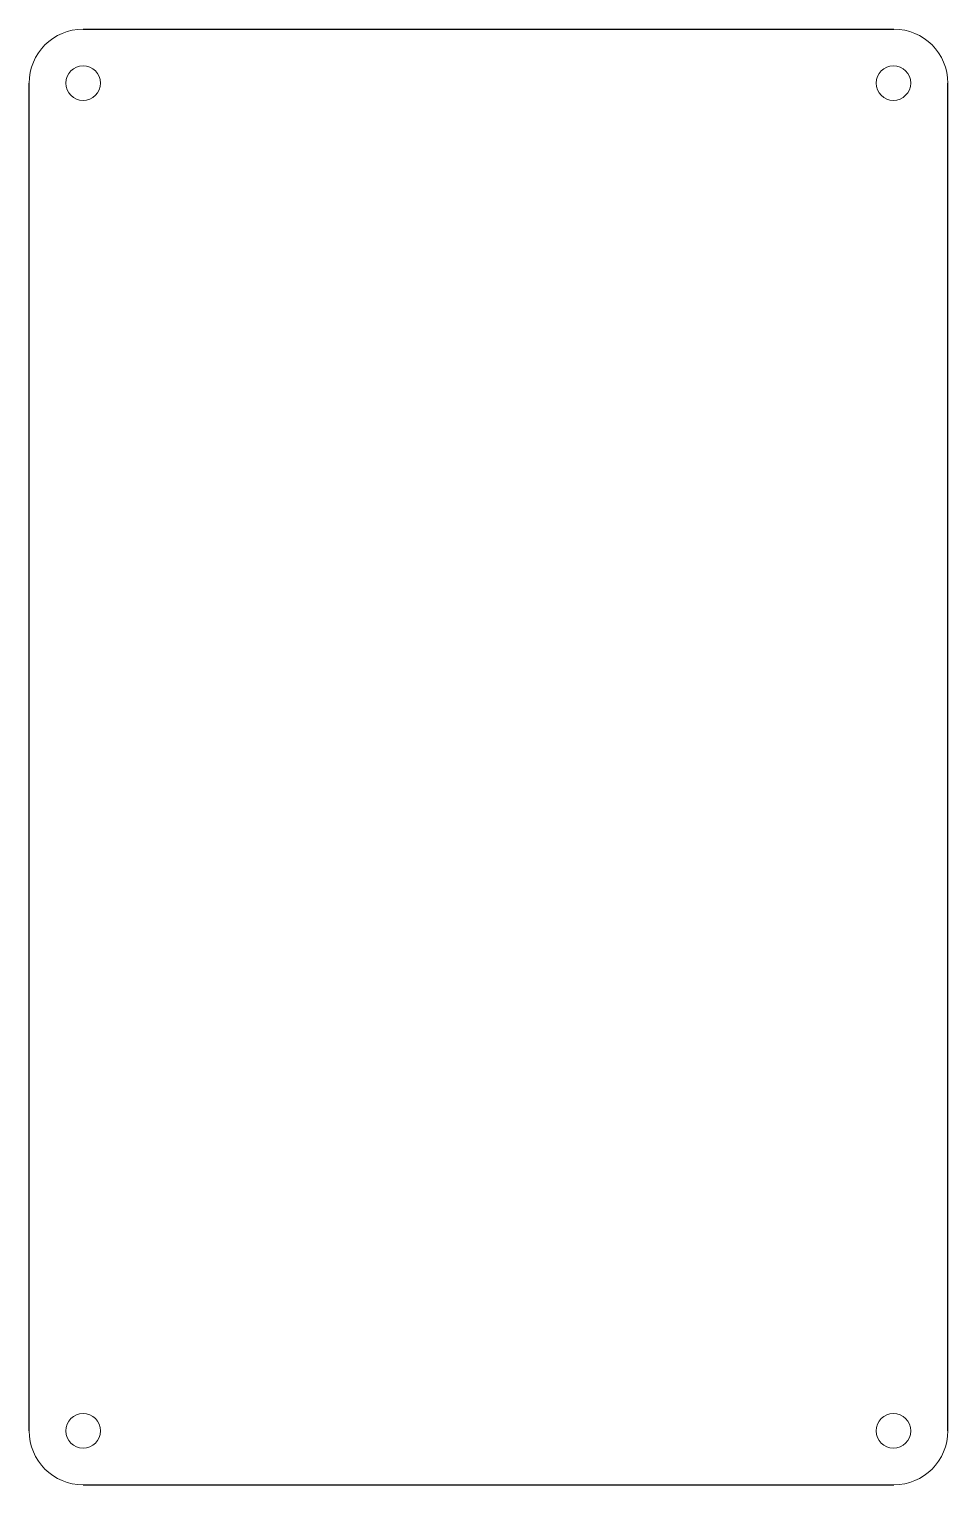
# Model space of a CAD drawing. Header units: millimetres. Extents: x 0 to 54, y -85.6 to 0.
import ezdxf

# ---------------------------------------------------------------- set-up
doc = ezdxf.new("R2010")
doc.units = ezdxf.units.MM
doc.layers.add('BoardOutLine', color=6, linetype='Continuous', true_color=0xff00ff)
doc.layers.add('Multi-Layer', color=9, linetype='Continuous', true_color=0xc0c0c0)

msp = doc.modelspace()

# ---------------------------------------------------------------- linework, layer by layer
at = {"color": 7, "true_color": 0xffffff}
msp.add_line((3.18, 0), (50.82, 0), dxfattribs=at)
for p, q in [((0, -82.42), (0, -3.18)), ((54, -82.42), (54, -3.18)), ((3.18, -85.6), (50.82, -85.6))]:
    msp.add_line(p, q)
at = {"layer": 'BoardOutLine', "color": 7, "lineweight": 5, "true_color": 0xffffff}
for centre, start, end in [((3.18, -3.18), 90, 179.99982), ((50.82, -3.18), 0, 90), ((3.18, -82.42), 180.00018, 270), ((50.82, -82.42), 270, 359.99982)]:
    msp.add_arc(centre, 3.18, start, end, dxfattribs=at)
at = {"layer": 'Multi-Layer', "color": 7, "lineweight": 5, "true_color": 0xffffff}
for centre in [(3.175, -3.175), (50.8, -3.175), (3.175, -82.423), (50.8, -82.423)]:
    msp.add_circle(centre, 1.016, dxfattribs=at)

doc.saveas('drawing.dxf')
